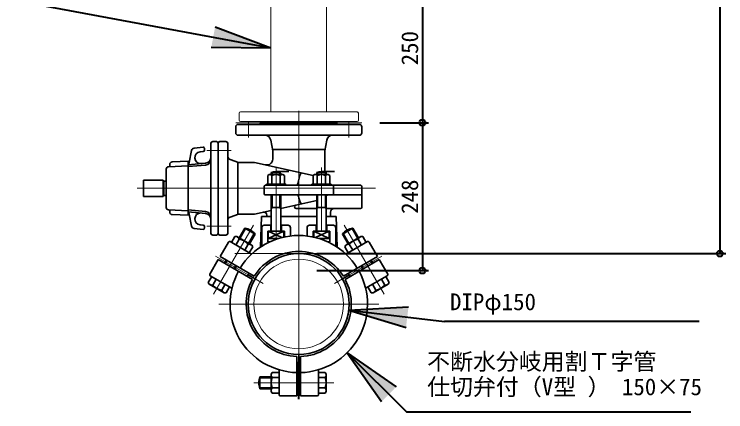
# Model space of a CAD drawing. Units: millimetres at full size, sheet at 1:20. Extents: x -5778 to 5792, y -3160 to 3160.
# Drawn here: x -1351 to -160, y -546 to 120 of the extents above; entities that cross this region are included whole.
import ezdxf
from ezdxf.enums import TextEntityAlignment as Align

# ---------------------------------------------------------------- set-up
doc = ezdxf.new("R2010")
doc.units = ezdxf.units.MM
doc.header["$LTSCALE"] = 20
doc.header["$PDMODE"] = 32
doc.header["$PDSIZE"] = 10
doc.linetypes.add('CHAIN1', pattern=[8, 5, -1, 1, -1])
for name, color, linetype, lineweight in [('0-3_CENTER', 1, 'CHAIN1', 40), ('0-7_TEMP01', 3, 'Continuous', 18), ('0-8_T字管', 6, 'Continuous', 35), ('0-A_細線', 7, 'Continuous', 9), ('0-E_寸法', 1, 'Continuous', 40)]:
    doc.layers.add(name, color=color, linetype=linetype, lineweight=lineweight)
doc.styles.add('ＭＳ ゴシック', font='')
doc.styles.get('ＭＳ ゴシック').set_extended_font_data('MS Gothic')

msp = doc.modelspace()

# ---------------------------------------------------------------- linework, layer by layer
at = {"layer": '0-3_CENTER'}
msp.add_line((-874.82, -525.06), (-874.82, -463.34), dxfattribs=at)
at = {"layer": '0-7_TEMP01'}
for p, q in [((-874.82, -449.84), (-874.82, -41.19)), ((-980.32, -61.34), (-769.32, -61.34)), ((-958.82, -86.2), (-958.82, -60.67)), ((-790.82, -86.2), (-790.82, -60.67)), ((-1028.85, -107.84), (-988.17, -107.84)), ((-912.82, -256.8), (-912.82, -135.9)), ((-836.82, -243.34), (-836.82, -136.66)), ((-1145.26, -171.34), (-746.58, -171.34)), ((-1028.85, -234.84), (-988.17, -234.84)), ((-1017.79, -348.98), (-950.87, -233.06)), ((-731.85, -348.98), (-798.77, -233.06)), ((-1014.07, -284.95), (-959.69, -316.34)), ((-981.82, -280.84), (-767.83, -280.84)), ((-735.57, -284.95), (-789.95, -316.34)), ((-948, -323.09), (-934.52, -330.87)), ((-801.64, -323.09), (-815.12, -330.87)), ((-1008.78, -365.34), (-740.86, -365.34)), ((-950.29, -497.34), (-815.87, -497.34))]:
    msp.add_line(p, q, dxfattribs=at)
at = {"layer": '0-8_T字管'}
for p, q in [((-980.32, -78.34), (-980.32, -68.34)), ((-773.32, -64.34), (-976.32, -64.34)), ((-937.32, -61.34), (-940.32, -64.34)), ((-769.32, -78.34), (-769.32, -68.34)), ((-773.32, -82.34), (-976.32, -82.34)), ((-1012.82, -92.84), (-1018.82, -92.84)), ((-1006.82, -92.84), (-996.82, -92.84)), ((-921.76, -90.46), (-918.32, -108.34)), ((-827.88, -90.46), (-831.32, -108.34)), ((-1035.01, -102.54), (-1050.01, -103.98)), ((-1032.82, -107.55), (-1032.82, -104.53)), ((-1021.82, -95.84), (-1021.82, -246.84)), ((-1009.82, -95.84), (-1009.82, -246.84)), ((-993.82, -95.84), (-993.82, -246.84)), ((-918.32, -106.34), (-831.32, -106.34)), ((-1058.11, -128.07), (-1054.44, -108.06)), ((-1034.63, -109.53), (-1039.87, -110.04)), ((-918.32, -122.22), (-918.32, -108.34)), ((-831.32, -144.04), (-831.32, -108.34)), ((-1086.98, -127.18), (-1059.82, -126.08)), ((-1059.82, -216.6), (-1059.82, -126.08)), ((-1030.86, -129.27), (-1059.82, -132.05)), ((-1030.86, -129.27), (-1037.95, -129.95)), ((-989.71, -123.21), (-975.82, -127.84)), ((-976.82, -214.84), (-976.82, -127.84)), ((-975.82, -127.84), (-949.16, -127.84)), ((-850.67, -149.68), (-949.16, -127.84)), ((-1096.82, -203.5), (-1096.82, -139.19)), ((-1092.98, -135.19), (-1059.82, -133.84)), ((-1090.82, -131.19), (-1090.82, -135.1)), ((-1030.86, -132.28), (-1059.82, -135.06)), ((-926.68, -149.7), (-924.32, -148.34)), ((-926.68, -164.34), (-926.68, -149.7)), ((-924.32, -148.34), (-901.32, -148.34)), ((-920.82, -144.84), (-904.82, -144.84)), ((-920.82, -148.34), (-920.82, -144.84)), ((-919.75, -149.7), (-919.75, -164.34)), ((-919.32, -148.34), (-919.32, -144.84)), ((-912.82, -143.34), (-891.18, -143.34)), ((-906.32, -148.34), (-906.32, -144.84)), ((-905.89, -164.34), (-905.89, -149.7)), ((-904.82, -148.34), (-904.82, -145.76)), ((-901.32, -148.34), (-898.96, -149.7)), ((-898.96, -149.7), (-898.96, -164.34)), ((-850.67, -149.7), (-848.32, -148.34)), ((-850.67, -164.34), (-850.67, -149.7)), ((-848.32, -148.34), (-825.32, -148.34)), ((-844.82, -144.84), (-828.82, -144.84)), ((-844.82, -148.34), (-844.82, -144.84)), ((-843.75, -149.7), (-843.75, -164.34)), ((-843.32, -148.34), (-843.32, -144.84)), ((-836.82, -143.34), (-815.18, -143.34)), ((-830.32, -148.34), (-830.32, -144.84)), ((-829.89, -164.34), (-829.89, -149.7)), ((-828.82, -148.34), (-828.82, -144.84)), ((-825.32, -148.34), (-822.96, -149.7)), ((-822.96, -149.7), (-822.96, -164.34)), ((-1134.82, -157.59), (-1101.82, -157.59)), ((-1134.82, -157.59), (-1134.82, -185.09)), ((-1101.82, -185.09), (-1101.82, -157.59)), ((-1101.02, -159.34), (-1101.82, -159.81)), ((-1101.02, -159.34), (-1101.02, -183.34)), ((-930.82, -166.34), (-771.32, -166.34)), ((-928.82, -166.34), (-928.82, -164.34)), ((-852.82, -164.34), (-820.82, -164.34)), ((-852.82, -166.34), (-852.82, -164.34)), ((-820.82, -166.34), (-820.82, -164.34)), ((-816.82, -182.34), (-816.82, -166.34)), ((-1009.82, -171.34), (-1009.82, -246.84)), ((-932.82, -180.34), (-932.82, -168.34)), ((-769.32, -203.34), (-769.32, -168.34)), ((-1134.82, -185.09), (-1101.82, -185.09)), ((-930.82, -182.34), (-836.82, -182.34)), ((-920.82, -243.34), (-920.82, -182.34)), ((-919.32, -203.34), (-919.32, -182.34)), ((-906.32, -203.34), (-906.32, -182.34)), ((-904.82, -243.34), (-904.82, -182.34)), ((-844.82, -243.34), (-844.82, -182.34)), ((-843.32, -203.34), (-843.32, -182.34)), ((-836.82, -182.34), (-771.32, -182.34)), ((-830.32, -203.34), (-830.32, -182.34)), ((-828.82, -243.34), (-828.82, -182.34)), ((-844.82, -191.71), (-904.82, -205.01)), ((-1092.98, -207.5), (-1059.82, -208.84)), ((-1090.82, -211.5), (-1090.82, -207.58)), ((-1030.86, -210.41), (-1059.82, -207.62)), ((-1030.86, -213.42), (-1059.82, -210.63)), ((-920.82, -208.56), (-949.16, -214.84)), ((-919.32, -203.34), (-920.82, -205.94)), ((-920.82, -203.34), (-904.82, -203.34)), ((-906.32, -203.34), (-904.82, -205.94)), ((-878.92, -205.34), (-844.82, -205.34)), ((-843.32, -203.34), (-844.82, -205.94)), ((-828.82, -203.34), (-844.82, -203.34)), ((-830.32, -203.34), (-828.82, -205.94)), ((-828.82, -205.34), (-771.32, -205.34)), ((-821.57, -218.34), (-821.57, -211.34)), ((-1086.98, -215.5), (-1059.82, -216.6)), ((-1058.11, -214.62), (-1054.44, -234.62)), ((-1021.82, -244.84), (-1021.82, -224.84)), ((-993.82, -224.84), (-993.82, -244.84)), ((-989.71, -219.47), (-975.82, -214.84)), ((-976.82, -214.84), (-949.16, -214.84)), ((-938.96, -269.89), (-937.32, -218.34)), ((-920.82, -218.34), (-937.32, -218.34)), ((-928.07, -218.34), (-928.07, -216.39)), ((-844.82, -218.34), (-904.82, -218.34)), ((-812.32, -218.34), (-828.82, -218.34)), ((-810.68, -269.89), (-812.32, -218.34)), ((-1034.63, -233.15), (-1039.87, -232.64)), ((-1032.82, -235.14), (-1032.82, -238.16)), ((-965.3, -238.05), (-974.8, -254.5)), ((-965.3, -238.05), (-947.97, -248.05)), ((-936.82, -268.49), (-936.82, -237.34)), ((-932.82, -233.34), (-920.82, -233.34)), ((-921.82, -243.34), (-921.82, -233.34)), ((-904.82, -233.34), (-892.82, -233.34)), ((-903.82, -243.34), (-903.82, -233.34)), ((-888.82, -251.2), (-888.82, -237.34)), ((-860.82, -251.2), (-860.82, -237.34)), ((-844.82, -233.34), (-856.82, -233.34)), ((-845.82, -243.34), (-845.82, -233.34)), ((-816.82, -233.34), (-828.82, -233.34)), ((-827.82, -243.34), (-827.82, -233.34)), ((-812.82, -268.49), (-812.82, -237.34)), ((-784.35, -238.05), (-774.85, -254.5)), ((-1035.01, -240.15), (-1050.01, -238.7)), ((-1012.82, -249.84), (-1018.82, -249.84)), ((-1006.82, -249.84), (-996.82, -249.84)), ((-964, -238.8), (-973.49, -255.25)), ((-949.27, -247.3), (-958.77, -263.75)), ((-947.97, -248.05), (-957.48, -264.5)), ((-926.82, -243.34), (-898.82, -243.34)), ((-926.82, -243.34), (-926.82, -261.34)), ((-925.82, -255.34), (-899.82, -243.34)), ((-925.82, -243.34), (-903.03, -253.86)), ((-925.82, -255.34), (-925.82, -243.34)), ((-899.82, -253.09), (-899.82, -243.34)), ((-898.82, -243.34), (-898.82, -252.88)), ((-822.82, -243.34), (-850.82, -243.34)), ((-850.82, -243.34), (-850.82, -252.88)), ((-849.82, -243.34), (-823.82, -255.34)), ((-849.82, -253.09), (-849.82, -243.34)), ((-846.6, -253.86), (-823.82, -243.34)), ((-823.82, -255.34), (-823.82, -243.34)), ((-822.82, -243.34), (-822.82, -261.34)), ((-800.37, -247.3), (-790.87, -263.75)), ((-785.64, -238.8), (-776.14, -255.25)), ((-1006.69, -285.75), (-992.69, -261.5)), ((-989.95, -260.76), (-953.73, -281.68)), ((-987.64, -262.11), (-981.95, -252.25)), ((-981.95, -252.25), (-978.69, -252.25)), ((-974.45, -256.59), (-980.13, -266.44)), ((-978.69, -252.25), (-953.58, -266.75)), ((-926.82, -261.34), (-923.9, -261.34)), ((-925.82, -255.34), (-908.36, -255.34)), ((-841.28, -255.34), (-823.82, -255.34)), ((-822.82, -261.34), (-825.74, -261.34)), ((-770.95, -252.25), (-796.06, -266.75)), ((-759.69, -260.76), (-795.91, -281.68)), ((-775.19, -256.59), (-769.51, -266.44)), ((-767.69, -252.25), (-770.95, -252.25)), ((-762.01, -262.11), (-767.69, -252.25)), ((-742.95, -285.75), (-756.95, -261.5)), ((-965.14, -275.09), (-959.45, -265.25)), ((-951.95, -269.57), (-957.63, -279.43)), ((-953.58, -266.75), (-951.95, -269.57)), ((-796.06, -266.75), (-797.69, -269.57)), ((-797.69, -269.57), (-792.01, -279.43)), ((-784.5, -275.09), (-790.19, -265.25)), ((-1006.69, -285.75), (-949.48, -318.77)), ((-742.95, -285.75), (-800.15, -318.77)), ((-1009.69, -290.94), (-1023.69, -315.19)), ((-1009.69, -290.94), (-952.49, -323.97)), ((-996.29, -291.75), (-999.3, -296.94)), ((-998, -297.69), (-995, -292.5)), ((-739.95, -290.94), (-797.15, -323.97)), ((-751.64, -297.69), (-754.64, -292.5)), ((-753.35, -291.75), (-750.34, -296.94)), ((-739.95, -290.94), (-725.95, -315.19)), ((-983.28, -306.19), (-980.28, -301)), ((-978.97, -301.75), (-981.98, -306.94)), ((-770.66, -301.75), (-767.67, -306.94)), ((-766.37, -306.19), (-769.37, -301)), ((-1020.63, -319.26), (-1026.32, -329.11)), ((-1022.96, -317.92), (-986.73, -338.84)), ((-959.69, -316.34), (-948, -323.09)), ((-789.95, -316.34), (-801.64, -323.09)), ((-726.68, -317.92), (-762.91, -338.84)), ((-729, -319.26), (-723.32, -329.11)), ((-1026.32, -329.11), (-1024.69, -331.93)), ((-1024.69, -331.93), (-999.58, -346.43)), ((-1018.82, -333.44), (-1013.13, -323.59)), ((-998.13, -332.25), (-1003.82, -342.1)), ((-751.5, -332.25), (-745.82, -342.1)), ((-724.95, -331.93), (-750.06, -346.43)), ((-730.82, -333.44), (-736.5, -323.59)), ((-723.32, -329.11), (-724.95, -331.93)), ((-996.32, -346.43), (-990.63, -336.58)), ((-753.32, -346.43), (-759, -336.58)), ((-999.58, -346.43), (-996.32, -346.43)), ((-750.06, -346.43), (-753.32, -346.43)), ((-874.82, -463.34), (-874.82, -449.84)), ((-877.82, -519.34), (-877.82, -453.29)), ((-871.82, -519.34), (-871.82, -453.29)), ((-907.82, -517.34), (-907.82, -475.5)), ((-841.82, -517.34), (-841.82, -475.5)), ((-939.82, -487.34), (-920.82, -487.34)), ((-939.82, -507.34), (-939.82, -487.34)), ((-920.82, -482.84), (-919.19, -480.02)), ((-920.82, -511.84), (-920.82, -482.84)), ((-919.19, -480.02), (-907.82, -480.02)), ((-877.82, -487.34), (-871.82, -487.34)), ((-830.45, -480.02), (-841.82, -480.02)), ((-828.82, -482.84), (-830.45, -480.02)), ((-828.82, -511.84), (-828.82, -482.84)), ((-939.82, -488.84), (-920.82, -488.84)), ((-907.82, -488.68), (-919.19, -488.68)), ((-871.82, -488.84), (-877.82, -488.84)), ((-841.82, -488.68), (-830.45, -488.68)), ((-939.82, -505.84), (-920.82, -505.84)), ((-939.82, -507.34), (-920.82, -507.34)), ((-919.19, -514.67), (-920.82, -511.84)), ((-919.19, -506.01), (-907.82, -506.01)), ((-871.82, -505.84), (-877.82, -505.84)), ((-877.82, -507.34), (-871.82, -507.34)), ((-830.45, -506.01), (-841.82, -506.01)), ((-830.45, -514.67), (-828.82, -511.84)), ((-907.82, -514.67), (-919.19, -514.67)), ((-877.82, -519.34), (-905.82, -519.34)), ((-871.82, -519.34), (-843.82, -519.34)), ((-841.82, -514.67), (-830.45, -514.67))]:
    msp.add_line(p, q, dxfattribs=at)
for points in [[(-937.32, -61.34), (-812.32, -61.34), (-809.32, -64.34)], [(-1096.82, -159.34), (-1101.02, -159.34), (-1101.82, -159.81)], [(-896.82, -166.34), (-896.82, -164.34), (-928.82, -164.34)], [(-1096.82, -183.34), (-1101.02, -183.34), (-1101.82, -182.88)], [(-784.35, -238.05), (-801.66, -248.05), (-792.16, -264.5)]]:
    msp.add_lwpolyline(points, dxfattribs=at)
msp.add_circle((-874.82, -365.34), 84.5, dxfattribs=at)
for centre, radius, start, end in [((-976.32, -68.34), 4, 90, 180), ((-773.32, -68.34), 4, 0, 90), ((-976.32, -78.34), 4, 180, 270), ((-931.58, -92.34), 10, 10.886, 90), ((-818.06, -92.34), 10, 90, 169.114), ((-773.32, -78.34), 4, 270, 0), ((-1018.82, -95.84), 3, 90, 180), ((-1012.82, -95.84), 3, 0, 90), ((-1006.82, -95.84), 3, 90, 180), ((-996.82, -95.84), 3, 0, 90), ((-1049.53, -108.96), 5, 95.5, 169.621), ((-1034.82, -104.53), 2, 0, 95.5), ((-1038.9, -120), 10, 95.5, 275.5), ((-1034.82, -107.55), 2, 275.5, 0), ((-987.82, -117.52), 6, 180, 251.565), ((-1086.82, -131.19), 4, 92.321, 180), ((-1063.03, -127.17), 5, 309.889, 349.621), ((-1031.82, -119.31), 10, 275.5, 0), ((-1031.82, -122.32), 10, 275.5, 0), ((-928.32, -122.22), 10, 257.5, 0), ((-1092.82, -139.19), 4, 92.321, 180), ((-923.21, -153.44), 5.09, 47.117, 90), ((-912.82, -165.43), 22.09, 68.761, 111.239), ((-912.82, -166.66), 18.32, 67.781, 112.219), ((-902.43, -153.44), 5.09, 90, 132.883), ((-816.82, -171.34), 60, 154.179, 172.705), ((-847.21, -153.44), 5.09, 47.117, 90), ((-836.82, -165.43), 22.09, 68.761, 111.239), ((-836.82, -166.66), 18.32, 67.781, 112.219), ((-826.43, -153.44), 5.09, 90, 132.883), ((-930.82, -168.34), 2, 90, 180), ((-879.31, -163.34), 3, 270, 352.705), ((-771.32, -168.34), 2, 0, 90), ((-930.82, -180.34), 2, 180, 270), ((-878.25, -185.34), 3, 12.84, 90), ((-816.82, -171.34), 60, 192.84, 205.821), ((-825.32, -188.34), 6, 90, 125.685), ((-771.32, -180.34), 2, 270, 0), ((-878.92, -202.34), 3, 102.5, 270), ((-1092.82, -203.5), 4, 180, 267.679), ((-1086.82, -211.5), 4, 180, 267.679), ((-1063.03, -215.51), 5, 10.379, 50.111), ((-1038.9, -222.69), 10, 90, 264.5), ((-1031.82, -220.37), 10, 0, 84.5), ((-1031.82, -223.38), 10, 0, 84.5), ((-933.07, -216.39), 5, 0, 102.5), ((-825.32, -199.34), 6, 234.315, 270), ((-815.57, -211.34), 6, 90, 180), ((-771.32, -203.34), 2, 270, 0), ((-987.82, -225.17), 6, 108.435, 180), ((-1049.53, -233.73), 5, 190.379, 264.5), ((-1034.82, -238.16), 2, 264.5, 0), ((-1034.82, -235.14), 2, 0, 84.5), ((-968.63, -263.83), 26, 37.38, 82.62), ((-932.82, -237.34), 4, 90, 180), ((-892.82, -237.34), 4, 0, 90), ((-856.82, -237.34), 4, 90, 180), ((-816.82, -237.34), 4, 0, 90), ((-781.01, -263.83), 26, 97.38, 142.62), ((-1018.82, -246.84), 3, 180, 270), ((-1012.82, -246.84), 3, 270, 0), ((-1006.82, -246.84), 3, 180, 270), ((-996.82, -246.84), 3, 270, 0), ((-990.95, -262.5), 2, 60, 150), ((-980.67, -258.7), 6.57, 18.781, 60), ((-978.05, -280.16), 23.84, 38.702, 81.298), ((-874.82, -365.34), 115, 31.495, 148.505), ((-771.59, -280.16), 23.84, 98.702, 141.298), ((-768.97, -258.7), 6.57, 120, 161.219), ((-758.68, -262.5), 2, 30, 120), ((-958.17, -271.69), 6.57, 60, 101.219), ((-791.47, -271.69), 6.57, 78.781, 120), ((-874.82, -365.34), 88, 31.954, 148.046), ((-1021.95, -316.19), 2, 150, 240), ((-874.82, -365.34), 115, 151.495, 268.505), ((-874.82, -365.34), 98, 148.246, 151.754), ((-874.82, -365.34), 115, 271.495, 28.505), ((-874.82, -365.34), 98, 28.246, 31.754), ((-727.68, -316.19), 2, 300, 30), ((-1020.1, -327), 6.57, 240, 281.219), ((-1000.22, -318.53), 23.84, 218.702, 261.298), ((-874.82, -365.34), 88, 151.954, 268.046), ((-874.82, -365.34), 88, 271.954, 28.046), ((-749.42, -318.53), 23.84, 278.702, 321.298), ((-729.54, -327), 6.57, 258.781, 300), ((-997.6, -339.99), 6.57, 198.781, 240), ((-752.04, -339.99), 6.57, 300, 341.219), ((-874.82, -365.34), 98, 268.246, 271.754), ((-915.82, -497.34), 26, 157.38, 202.62), ((-914.25, -484.35), 6.57, 180, 221.219), ((-835.39, -484.35), 6.57, 318.781, 0), ((-896.97, -497.34), 23.84, 158.702, 201.298), ((-852.67, -497.34), 23.84, 338.702, 21.298), ((-914.25, -510.33), 6.57, 138.781, 180), ((-835.39, -510.33), 6.57, 0, 41.219), ((-905.82, -517.34), 2, 180, 270), ((-843.82, -517.34), 2, 270, 0)]:
    msp.add_arc(centre, radius, start, end, dxfattribs=at)
at = {"layer": '0-A_細線'}
for p, q in [((-921.32, -43.34), (-921.32, 170.66)), ((-828.32, -43.34), (-828.32, 170.66)), ((-974.6, -57.35), (-974.6, -45.35)), ((-972.59, -43.34), (-777.04, -43.34)), ((-775.04, -57.35), (-775.04, -45.35)), ((-972.59, -59.34), (-777.04, -59.34)), ((-937.82, -61.35), (-939.82, -59.34)), ((-811.82, -61.34), (-809.82, -59.34))]:
    msp.add_line(p, q, dxfattribs=at)
for radius in [84.5, 75]:
    msp.add_circle((-874.82, -365.34), radius, dxfattribs=at)
for centre, start, end in [((-972.59, -45.35), 90, 180.002), ((-777.04, -45.35), 359.998, 90), ((-972.59, -57.35), 180.002, 270), ((-777.04, -57.35), 270, 359.998)]:
    msp.add_arc(centre, 2, start, end, dxfattribs=at)
at = {"layer": '0-E_寸法'}
for p, q in [((-169.84, 919.16), (-169.84, -280.84)), ((-667.74, 188.66), (-667.74, -61.34)), ((-921.32, 63.66), (-1351.24, 143.44)), ((-921.32, 63.66), (-1014.98, 98.7)), ((-921.32, 63.66), (-1021.32, 64.55)), ((-739.32, -61.34), (-657.74, -61.34)), ((-739.32, -61.34), (-657.74, -61.34)), ((-667.74, -61.34), (-667.74, -309.34)), ((-844.82, -280.84), (-159.84, -280.84)), ((-844.82, -309.34), (-657.74, -309.34)), ((-790.93, -375.48), (-691.08, -370.05)), ((-790.93, -375.48), (-695.25, -404.53)), ((-790.93, -375.48), (-630.61, -394.84)), ((-204.4, -394.84), (-630.61, -394.84)), ((-793.82, -446.97), (-694.52, -545.95)), ((-793.82, -446.97), (-711.81, -504.2)), ((-793.82, -446.97), (-736.32, -528.8)), ((-694.52, -545.95), (-218.16, -545.95))]:
    msp.add_line(p, q, dxfattribs=at)
for p in [(-667.74, -61.34), (-169.84, -280.84), (-667.74, -309.34)]:
    msp.add_point(p, dxfattribs=at)
for points in [[(-1021.32, 64.55), (-1014.98, 98.7), (-921.32, 63.66)], [(-691.08, -370.05), (-695.25, -404.53), (-790.93, -375.48)], [(-711.81, -504.2), (-736.32, -528.8), (-793.82, -446.97)]]:
    msp.add_solid(points, dxfattribs=at)

# ---------------------------------------------------------------- texts
at = {"layer": '0-E_寸法', "style": 'ＭＳ ゴシック'}
for s, p in [('250', (-666.52, 34.86)), ('248', (-666.52, -214.14))]:
    msp.add_text(s, height=28.15, rotation=90, dxfattribs=at).set_placement(p, align=Align.BOTTOM_LEFT)
for s, p in [('DIPφ150', (-621.62, -384.13)), ('不断水分岐用割Ｔ字管', (-659.94, -484.32)), ('仕切弁付（V型 ） 150×75', (-659.94, -526.62))]:
    msp.add_text(s, height=28.15, dxfattribs=at).set_placement(p, align=Align.BOTTOM_LEFT)

doc.saveas('drawing.dxf')
